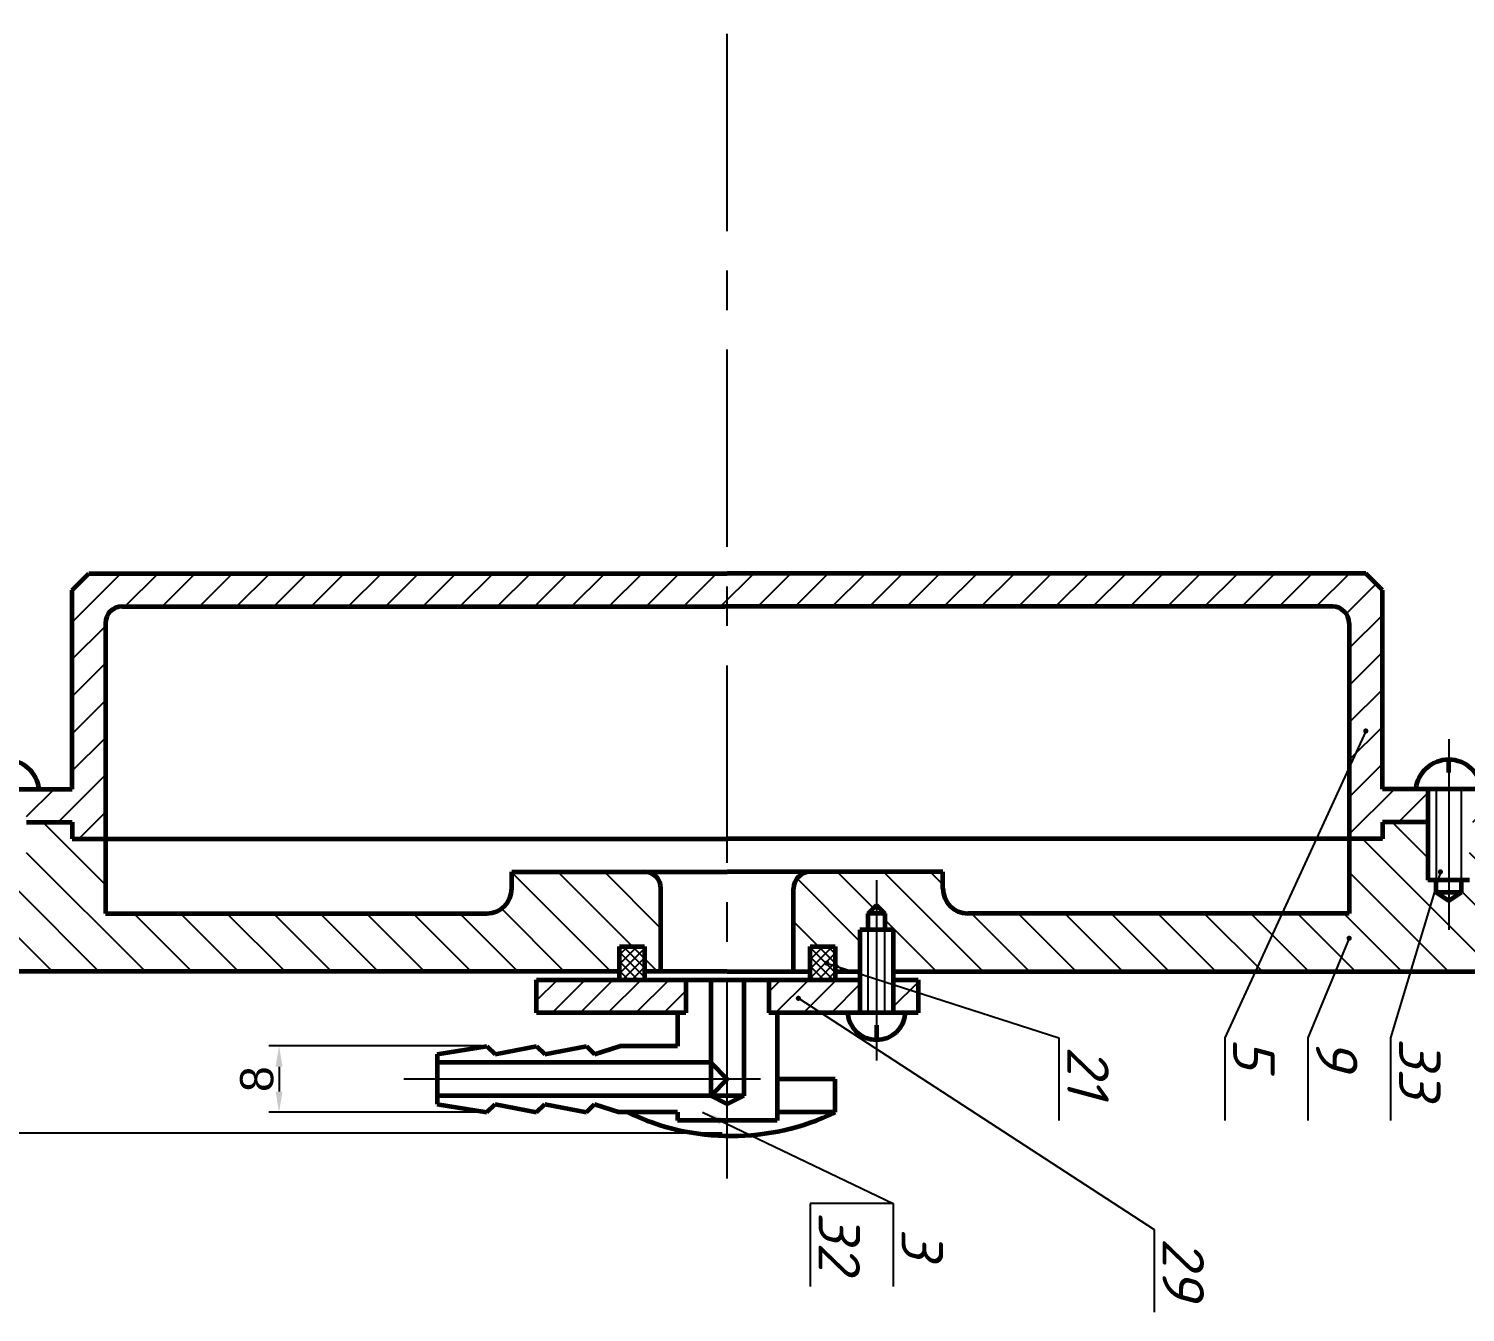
# Model space of a CAD drawing. Header units: millimetres. Extents: x 10739 to 32134, y 609 to 16625.
# Drawn here: x 20190.6 to 20363.8, y 1634.3 to 1789.2 of the extents above; entities that cross this region are included whole.
import ezdxf

# ---------------------------------------------------------------- set-up
doc = ezdxf.new("R2010")
doc.units = ezdxf.units.MM
doc.linetypes.add('CENTER', pattern=[50.8, 31.75, -6.35, 6.35, -6.35])
for name, color, linetype in [('1', 2, 'Continuous'), ('Razmer', 3, 'Continuous'), ('TonLine', 2, 'Continuous')]:
    doc.layers.add(name, color=color, linetype=linetype)
doc.layers.add('2', color=1, linetype='Continuous', lineweight=60)
doc.styles.add('ADRF1', font='romans', dxfattribs={"oblique": 15})
doc.styles.get("Standard").update_dxf_attribs({"font": 'arial.ttf'})
doc.dimstyles.new('ISO-25', dxfattribs={"dimtxt": 2.5, "dimasz": 2.5, "dimexe": 1.25, "dimexo": 0.625, "dimtad": 1, "dimtxsty": 'Standard', "dimcen": 2.5, "dimadec": 0, "dimazin": 0, "dimtfac": 1, "dimtmove": 0, "dimatfit": 3, "dimfxl": 1, "dimarcsym": 0})
pattern_1 = [(315, (20104.8097, 2033.455), (2.80633, 2.80633), [])]

# ---------------------------------------------------------------- blocks, each defined once
blk = doc.blocks.new('*D6')
at = {"layer": 'Defpoints', "color": 0, "lineweight": 50, "transparency": 16777216}
for p in [(20245.81, 1666.46), (20220.75, 1658.46), (20245.81, 1658.46)]:
    blk.add_point(p, dxfattribs=at)
at = {"layer": 'Razmer', "color": 0, "lineweight": -2, "transparency": 16777216}
for p, q in [((20245.18, 1666.46), (20219.5, 1666.46)), ((20220.75, 1663.96), (20220.75, 1660.96)), ((20245.18, 1658.46), (20219.5, 1658.46))]:
    blk.add_line(p, q, dxfattribs=at)
at = {"layer": 'Razmer', "color": 0, "lineweight": 50, "transparency": 16777216}
for points in [[(20220.33, 1663.96), (20221.17, 1663.96), (20220.75, 1666.46)], [(20220.33, 1660.96), (20221.17, 1660.96), (20220.75, 1658.46)]]:
    blk.add_solid(points, dxfattribs=at)
at = {"layer": 'Razmer', "color": 0, "transparency": 16777216, "insert": (20218.08, 1662.46), "char_height": 4, "attachment_point": 5, "rotation": 90}
blk.add_mtext('8', dxfattribs=at)

msp = doc.modelspace()

# ---------------------------------------------------------------- hatches: boundary and pattern name
at = {"layer": '1'}
h = msp.add_hatch(dxfattribs=at)
h.set_pattern_fill('ANSI31', scale=1.25, angle=-90, style=0)
h.set_pattern_definition(pattern_1)
h.paths.add_polyline_path([(20261.8097, 1675.4551), (20261.8097, 1678.4551), (20264.8097, 1678.4551), (20264.8097, 1675.4551), (20266.8097, 1675.4551), (20266.8097, 1685.4551, 0.414213562), (20264.8097, 1687.4551), (20248.8097, 1687.4551), (20248.8097, 1685.4551, -0.414213562), (20245.8097, 1682.4551), (20199.8097, 1682.4551), (20199.8097, 1691.4551), (20195.8097, 1691.4551), (20195.8097, 1693.4551), (20190.3097, 1693.4551), (20190.3097, 1686.4551), (20189.3097, 1686.4551), (20189.3097, 1684.9551), (20187.8097, 1683.9551), (20186.3097, 1684.9551), (20186.3097, 1686.4551), (20185.3097, 1686.4551), (20185.3097, 1693.4551), (20182.8097, 1693.4551), (20182.8097, 1685.4551), (20154.8097, 1685.4551), (20154.8097, 1679.4551), (20146.8097, 1679.4551), (20146.8097, 1692.4551), (20142.8097, 1692.4551), (20142.8097, 1675.4551)])
h = msp.add_hatch(dxfattribs=at)
h.set_pattern_fill('ANSI31', scale=1.25, angle=-90, style=0)
h.set_pattern_definition(pattern_1)
h.paths.add_polyline_path([(20406.8097, 1675.4551), (20406.8097, 1692.4551), (20402.8097, 1692.4551), (20402.8097, 1679.4551), (20394.8097, 1679.4551), (20394.8097, 1685.4551), (20366.8097, 1685.4551), (20366.8097, 1693.4551), (20364.3097, 1693.4551), (20364.3097, 1686.4551), (20363.3097, 1686.4551), (20363.3097, 1684.9551), (20361.8097, 1683.9551), (20360.3097, 1684.9551), (20360.3097, 1686.4551), (20359.3097, 1686.4551), (20359.3097, 1693.4551), (20353.8097, 1693.4551), (20353.8097, 1691.4551), (20349.8097, 1691.4551), (20349.8097, 1682.4551), (20303.8097, 1682.4551, -0.414213562), (20300.8097, 1685.4551), (20300.8097, 1687.4551), (20284.8097, 1687.4551, 0.414213562), (20282.8097, 1685.4551), (20282.8097, 1675.4551), (20284.8097, 1675.4551), (20284.8097, 1678.4551), (20287.8097, 1678.4551), (20287.8097, 1675.4551), (20290.8097, 1675.4551), (20290.8097, 1680.4551), (20291.8097, 1680.4551), (20291.8097, 1682.4551), (20292.8097, 1683.4551), (20293.8097, 1682.4551), (20293.8097, 1680.4551), (20294.8097, 1680.4551), (20294.8097, 1675.4551)])
h = msp.add_hatch(dxfattribs=at)
h.set_pattern_fill('ANSI37', scale=0.25, angle=-90, style=0)
h.set_pattern_definition([(315, (20104.8097, 2033.4551), (0.561266, 0.561266), []), (45, (20104.8097, 2033.4551), (-0.561266, 0.561266), [])])
h.paths.add_polyline_path([(20287.8097, 1674.4551), (20287.8097, 1678.4551), (20284.8097, 1678.4551), (20284.8097, 1674.4551)])
h.paths.add_polyline_path([(20264.8097, 1674.4551), (20264.8097, 1678.4551), (20261.8097, 1678.4551), (20261.8097, 1674.4551)])
h = msp.add_hatch(dxfattribs=at)
h.set_pattern_fill('ANSI31', scale=0.75, style=0)
h.set_pattern_definition([(45, (20104.8097, 2033.455), (-1.683798, 1.683798), [])])
h.paths.add_polyline_path([(20297.8097, 1670.4551), (20297.8097, 1674.4551), (20294.8097, 1674.4551), (20294.8097, 1670.4551)])
h.paths.add_polyline_path([(20290.8097, 1670.4551), (20290.8097, 1674.4551), (20279.8097, 1674.4551), (20279.8097, 1670.4551)])
h.paths.add_polyline_path([(20269.8097, 1670.4551), (20269.8097, 1674.4551), (20251.8097, 1674.4551), (20251.8097, 1670.4551)])
at = {"layer": 'Razmer'}
h = msp.add_hatch(dxfattribs=at)
h.set_pattern_fill('ANSI31', style=0)
h.set_pattern_definition([(45, (19954.8097, 1997.455), (-2.245064, 2.245064), [])])
h.paths.add_polyline_path([(20366.8097, 1693.4551), (20366.8097, 1697.4551), (20364.3097, 1697.4551), (20364.3097, 1693.4551)])
h.paths.add_polyline_path([(20353.8097, 1691.4551), (20353.8097, 1693.4551), (20359.3097, 1693.4551), (20359.3097, 1697.4551), (20353.8097, 1697.4551), (20353.8097, 1721.4551), (20351.8097, 1723.4551), (20347.8097, 1723.4551), (20274.8097, 1723.4551), (20274.8097, 1719.4551), (20347.8097, 1719.4551, -0.414213562), (20349.8097, 1717.4551), (20349.8097, 1691.4551)])
h.paths.add_polyline_path([(20185.3097, 1693.4551), (20185.3097, 1697.4551), (20182.8097, 1697.4551), (20182.8097, 1693.4551)])
h.paths.add_polyline_path([(20195.8097, 1693.4551), (20195.8097, 1691.4551), (20199.8097, 1691.4551), (20199.8097, 1717.4551, -0.414213562), (20201.8097, 1719.4551), (20274.52481, 1719.4551), (20274.8097, 1719.4551), (20274.8097, 1723.4551), (20205.8097, 1723.4551), (20197.8097, 1723.4551), (20195.8097, 1721.4551), (20195.8097, 1697.4551), (20190.3097, 1697.4551), (20190.3097, 1693.4551)])

# ---------------------------------------------------------------- linework, layer by layer
at = {"layer": '1', "color": 7, "linetype": 'CENTER', "ltscale": 0.75}
msp.add_line((20274.8097, 1650.4551), (20274.8097, 1881.4551), dxfattribs=at)
at = {"layer": '1', "color": 7}
msp.add_line((20278.8097, 1662.4551), (20235.8097, 1662.4551), dxfattribs=at)
at = {"layer": '2', "color": 7}
for p, q in [((20195.8097, 1721.4551), (20197.8097, 1723.4551)), ((20197.8097, 1723.4551), (20205.8097, 1723.4551)), ((20205.8097, 1723.4551), (20274.8097, 1723.4551)), ((20347.8097, 1723.4551), (20274.8097, 1723.4551)), ((20351.8097, 1723.4551), (20347.8097, 1723.4551)), ((20353.8097, 1721.4551), (20351.8097, 1723.4551)), ((20195.8097, 1697.4551), (20195.8097, 1721.4551)), ((20353.8097, 1697.4551), (20353.8097, 1721.4551)), ((20201.8097, 1719.4551), (20274.52481, 1719.4551)), ((20347.8097, 1719.4551), (20274.52481, 1719.4551)), ((20199.8097, 1717.4551), (20199.8097, 1682.4551)), ((20349.8097, 1717.4551), (20349.8097, 1682.4551)), ((20361.8097, 1699.4551), (20361.8097, 1700.98623)), ((20182.8097, 1697.4551), (20195.8097, 1697.4551)), ((20366.8097, 1697.4551), (20353.8097, 1697.4551)), ((20359.3097, 1697.4551), (20359.3097, 1693.4551)), ((20190.3097, 1693.4551), (20195.8097, 1693.4551)), ((20195.8097, 1693.4551), (20195.8097, 1691.4551)), ((20359.3097, 1693.4551), (20353.8097, 1693.4551)), ((20353.8097, 1693.4551), (20353.8097, 1691.4551)), ((20359.3097, 1693.4551), (20359.3097, 1686.4551)), ((20195.8097, 1691.4551), (20274.8097, 1691.4551)), ((20353.8097, 1691.4551), (20274.8097, 1691.4551)), ((20248.8097, 1687.4551), (20274.8097, 1687.4551)), ((20248.8097, 1685.4551), (20248.8097, 1687.4551)), ((20300.8097, 1687.4551), (20274.8097, 1687.4551)), ((20300.8097, 1685.4551), (20300.8097, 1687.4551)), ((20364.3097, 1686.4551), (20359.3097, 1686.4551)), ((20360.3097, 1684.9551), (20360.3097, 1686.4551)), ((20363.3097, 1686.4551), (20363.3097, 1684.9551)), ((20266.8097, 1675.4551), (20266.8097, 1685.4551)), ((20282.8097, 1675.4551), (20282.8097, 1685.4551)), ((20363.3097, 1684.9551), (20360.3097, 1684.9551)), ((20361.8097, 1683.9551), (20360.3097, 1684.9551)), ((20363.3097, 1684.9551), (20361.8097, 1683.9551)), ((20199.8097, 1682.4551), (20245.8097, 1682.4551)), ((20291.8097, 1682.4551), (20292.8097, 1683.4551)), ((20293.8097, 1682.4551), (20291.8097, 1682.4551)), ((20291.8097, 1680.4551), (20291.8097, 1682.4551)), ((20292.8097, 1683.4551), (20293.8097, 1682.4551)), ((20293.8097, 1682.4551), (20293.8097, 1680.4551)), ((20349.8097, 1682.4551), (20303.8097, 1682.4551)), ((20294.8097, 1680.4551), (20290.8097, 1680.4551)), ((20290.8097, 1680.4551), (20290.8097, 1670.4551)), ((20294.8097, 1680.4551), (20294.8097, 1670.4551)), ((20261.8097, 1678.4551), (20264.8097, 1678.4551)), ((20261.8097, 1674.4551), (20261.8097, 1678.4551)), ((20264.8097, 1678.4551), (20264.8097, 1674.4551)), ((20284.8097, 1678.4551), (20287.8097, 1678.4551)), ((20284.8097, 1674.4551), (20284.8097, 1678.4551)), ((20287.8097, 1678.4551), (20287.8097, 1674.4551)), ((20261.8097, 1675.4551), (20142.8097, 1675.4551)), ((20274.8097, 1675.4551), (20264.8097, 1675.4551)), ((20274.8097, 1675.4551), (20284.8097, 1675.4551)), ((20287.8097, 1675.4551), (20290.8097, 1675.4551)), ((20294.8097, 1675.4551), (20406.8097, 1675.4551)), ((20251.8097, 1674.4551), (20290.8097, 1674.4551)), ((20251.8097, 1670.4551), (20251.8097, 1674.4551)), ((20269.8097, 1674.4551), (20269.8097, 1670.4551)), ((20272.8097, 1674.4551), (20272.8097, 1660.4551)), ((20276.8097, 1674.4551), (20276.8097, 1660.4551)), ((20279.8097, 1674.4551), (20279.8097, 1670.4551)), ((20294.8097, 1674.4551), (20297.8097, 1674.4551)), ((20297.8097, 1674.4551), (20297.8097, 1670.4551)), ((20269.8097, 1670.4551), (20251.8097, 1670.4551)), ((20268.8097, 1670.4551), (20268.8097, 1666.4551)), ((20297.8097, 1670.4551), (20279.8097, 1670.4551)), ((20280.8097, 1670.4551), (20280.8097, 1657.4551)), ((20292.8097, 1668.9551), (20292.8097, 1667.19618)), ((20239.8097, 1665.4551), (20245.8097, 1666.4551)), ((20239.8097, 1665.4551), (20239.8097, 1659.4551)), ((20245.8097, 1666.4551), (20246.8097, 1665.4551)), ((20246.8097, 1665.4551), (20251.8097, 1666.4551)), ((20251.8097, 1666.4551), (20252.8097, 1665.4551)), ((20252.8097, 1665.4551), (20257.8097, 1666.4551)), ((20257.8097, 1666.4551), (20258.8097, 1665.4551)), ((20258.8097, 1665.4551), (20261.8097, 1666.4551)), ((20268.8097, 1666.4551), (20261.8097, 1666.4551)), ((20272.8097, 1664.4551), (20239.8097, 1664.4551)), ((20272.8097, 1664.4551), (20274.8097, 1662.4551)), ((20274.8097, 1662.4551), (20272.8097, 1660.4551)), ((20287.8097, 1662.4551), (20280.8097, 1662.4551)), ((20287.8097, 1658.4551), (20287.8097, 1662.4551)), ((20276.8097, 1660.4551), (20239.8097, 1660.4551)), ((20274.8097, 1659.4551), (20272.8097, 1660.4551)), ((20276.8097, 1660.4551), (20274.8097, 1659.4551)), ((20239.8097, 1659.4551), (20245.8097, 1658.4551)), ((20245.8097, 1658.4551), (20246.8097, 1659.4551)), ((20246.8097, 1659.4551), (20251.8097, 1658.4551)), ((20251.8097, 1658.4551), (20252.8097, 1659.4551)), ((20252.8097, 1659.4551), (20257.8097, 1658.4551)), ((20257.8097, 1658.4551), (20258.8097, 1659.4551)), ((20258.8097, 1659.4551), (20261.8097, 1658.4551)), ((20268.8097, 1658.4551), (20261.8097, 1658.4551)), ((20268.8097, 1658.4551), (20268.8097, 1657.4551)), ((20287.8097, 1658.4551), (20280.8097, 1658.4551)), ((20280.8097, 1657.4551), (20268.8097, 1657.4551))]:
    msp.add_line(p, q, dxfattribs=at)
for centre, radius, start, end in [((20201.8097, 1717.4551), 2, 90, 180), ((20347.8097, 1717.4551), 2, 0, 90), ((20187.8097, 1696.9551), 4.03113, 7.1250163, 172.8749837), ((20361.8097, 1696.9551), 4.03113, 7.1250163, 172.8749837), ((20264.8097, 1685.4551), 2, 0, 90), ((20284.8097, 1685.4551), 2, 90, 180), ((20245.8097, 1685.4551), 3, 270, 0), ((20303.8097, 1685.4551), 3, 180, 270), ((20292.8097, 1670.7051), 3.50892, 184.0856168, 355.9143832), ((20275.3097, 1684.43847), 28.83376, 244.3088685, 295.6911315)]:
    msp.add_arc(centre, radius, start, end, dxfattribs=at)
at = {"layer": 'Razmer', "color": 7}
for p, q in [((20274.18511, 1655.92759), (20022.32296, 1655.92759)), ((20294.8097, 1647.4551), (20284.8097, 1647.4551)), ((20284.8097, 1647.4551), (20284.8097, 1637.4551))]:
    msp.add_line(p, q, dxfattribs=at)
at = {"layer": 'TonLine', "color": 7}
for p, q in [((20361.8097, 1703.4551), (20361.8097, 1680.4551)), ((20360.3097, 1697.4551), (20360.3097, 1686.4551)), ((20363.3097, 1697.4551), (20363.3097, 1686.4551)), ((20292.8097, 1686.4551), (20292.8097, 1664.7051)), ((20291.8097, 1670.4551), (20291.8097, 1680.4551)), ((20293.8097, 1670.4551), (20293.8097, 1680.4551))]:
    msp.add_line(p, q, dxfattribs=at)

# ---------------------------------------------------------------- texts
at = {"layer": 'Razmer', "color": 7, "style": 'ADRF1', "oblique": 15}
for s, p in [('5', (20335.8097, 1667.4551)), ('33', (20355.8097, 1667.4551)), ('21', (20315.8097, 1666.4551)), ('9', (20345.8097, 1667.4551)), ('32', (20285.8097, 1646.4551)), ('3', (20295.8097, 1644.4551)), ('29', (20327.29559, 1643.33371))]:
    msp.add_text(s, height=5, rotation=270, dxfattribs=at).set_placement(p)

# ---------------------------------------------------------------- dimensions: what is measured, and where the dimension line sits
at = {"layer": 'Razmer', "color": 7}
dim = msp.add_linear_dim(base=(20220.74921, 1658.4551), p1=(20245.8097, 1666.4551), p2=(20245.8097, 1658.4551), angle=270, dimstyle='ISO-25', override={"dimtxt": 4, "dimdec": 4, "dimtdec": 4, "dimfrac": 2}, dxfattribs=at)
dim.commit()
dim.dimension.update_dxf_attribs({"geometry": '*D6', "text_midpoint": (20220.74921, 1662.4551), "dimtype": 160})

# ---------------------------------------------------------------- leaders
for points, override in [([(20351.8097, 1704.4551), (20334.8097, 1667.4551), (20334.8097, 1657.4551)], {"dimgap": 0.625, "dimtad": 0, "dimdec": 4, "dimtdec": 4, "dimldrblk": 'DotSmall', "dimfrac": 2}), ([(20360.8097, 1687.4551), (20354.8097, 1667.4551), (20354.8097, 1657.4551)], {"dimgap": 0.625, "dimtad": 0, "dimdec": 4, "dimtdec": 4, "dimldrblk": 'DotSmall', "dimfrac": 2}), ([(20349.8097, 1679.4551), (20344.8097, 1667.4551), (20344.8097, 1657.4551)], {"dimgap": 0.625, "dimtad": 0, "dimdec": 4, "dimtdec": 4, "dimldrblk": 'DotSmall', "dimfrac": 2}), ([(20286.8097, 1676.4551), (20314.8097, 1667.4551), (20314.8097, 1657.4551)], {"dimgap": 0.625, "dimtad": 0, "dimdec": 4, "dimtdec": 4, "dimldrblk": 'DotSmall', "dimfrac": 2}), ([(20283.37774, 1672.20862), (20326.29559, 1644.33371), (20326.29559, 1634.33371)], {"dimgap": 0.625, "dimtad": 0, "dimdec": 4, "dimtdec": 4, "dimldrblk": 'DotSmall', "dimfrac": 2}), ([(20271.8097, 1658.4551), (20294.8097, 1647.4551), (20294.8097, 1637.4551)], {"dimgap": 0.625, "dimtad": 0, "dimdec": 4, "dimtdec": 4, "dimfrac": 2})]:
    msp.add_leader(points, dimstyle='ISO-25', override=override, dxfattribs=at)

doc.saveas('drawing.dxf')
